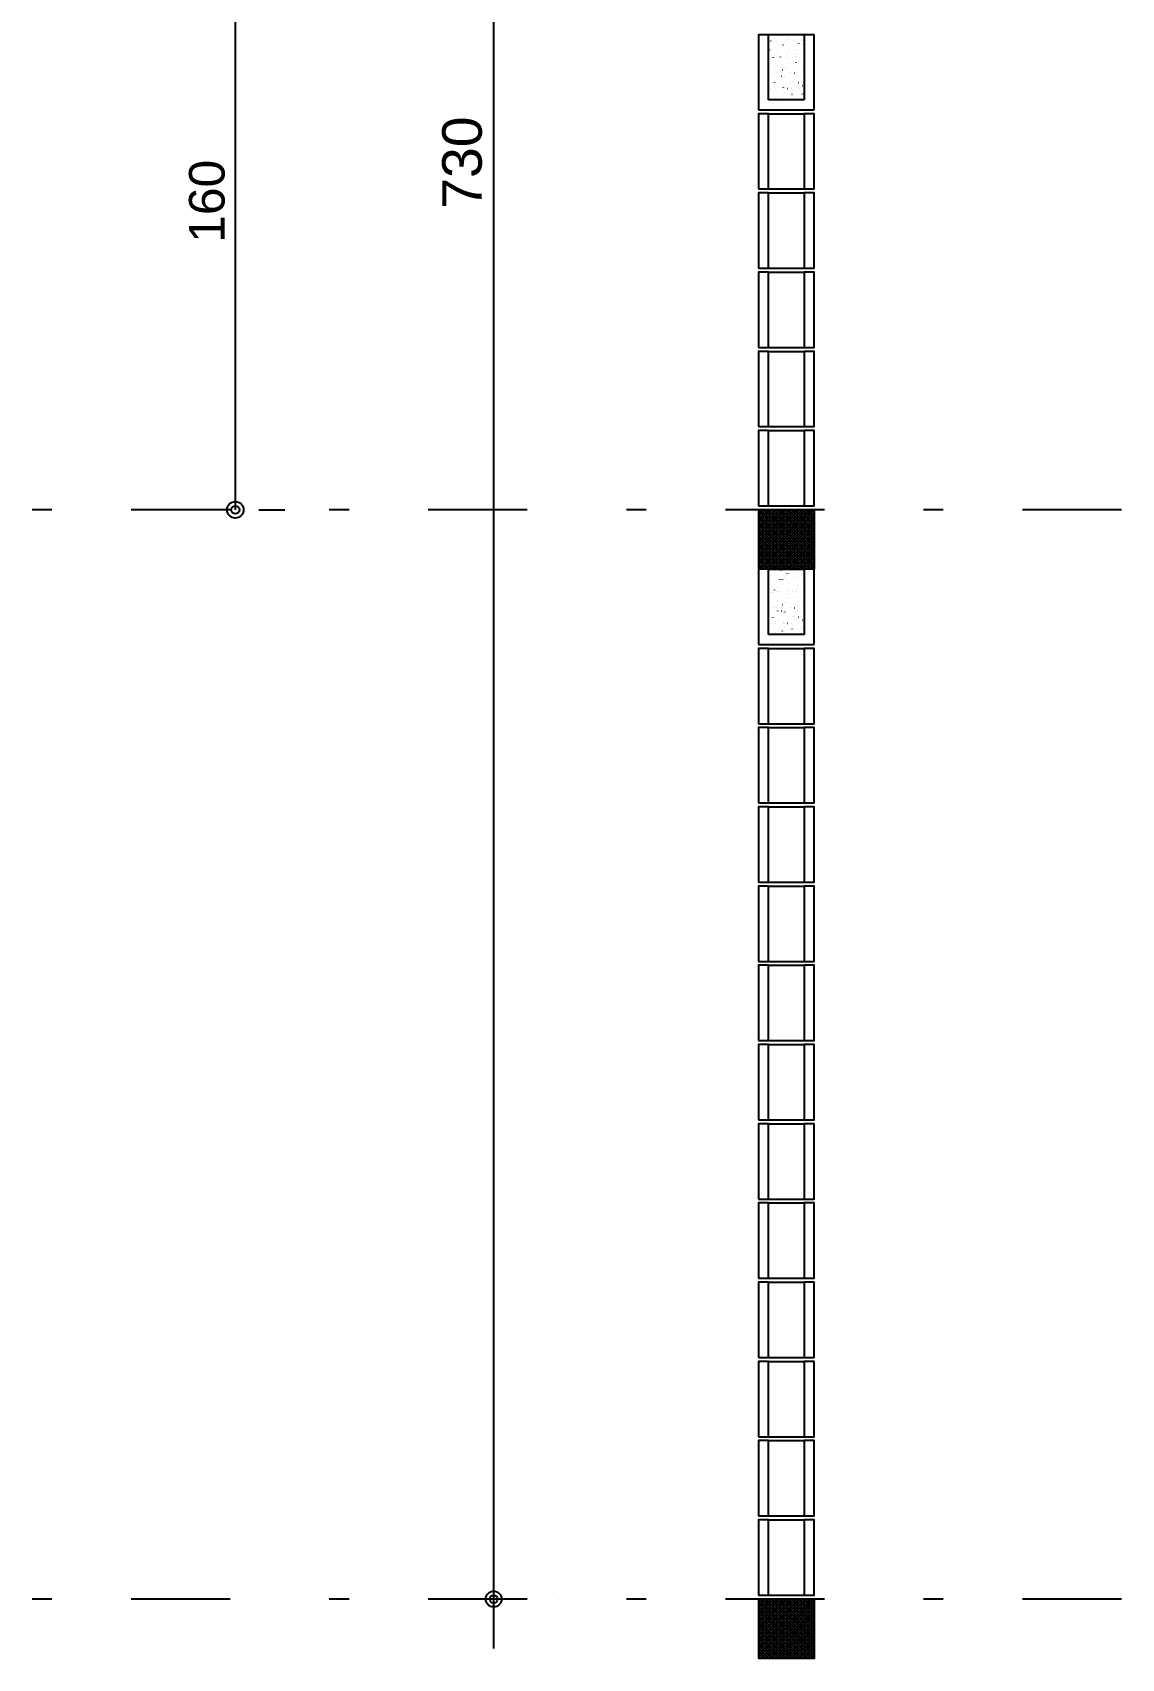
# Model space of a CAD drawing. Extents: x 0 to 119, y 0 to 84.
# Drawn here: x 67.21 to 72.7, y 28.89 to 37.1 of the extents above; entities that cross this region are included whole.
import ezdxf

# ---------------------------------------------------------------- set-up
doc = ezdxf.new("R2010")
doc.units = 0
doc.header["$MEASUREMENT"] = 0
doc.linetypes.add('ESTILO_TQS_0003', pattern=[1.5, 0.5, -0.4, 0.1, -0.5])
for name, color, linetype in [('10', 252, 'CONTINUOUS'), ('29', 9, 'CONTINUOUS'), ('3', 7, 'CONTINUOUS'), ('32', 250, 'CONTINUOUS'), ('6', 178, 'CONTINUOUS')]:
    doc.layers.add(name, color=color, linetype=linetype)
doc.styles.add('TQS_ARIAL', font='arial.ttf')

msp = doc.modelspace()

# ---------------------------------------------------------------- linework, layer by layer
at = {"layer": '10', "color": 252, "linetype": 'Continuous'}
for p, q in [((70.871985, 37.091044), (70.871985, 36.711044)), ((70.871985, 37.091044), (71.151985, 37.091044)), ((70.921985, 37.091044), (71.101985, 37.091044)), ((70.921985, 36.761044), (70.921985, 37.091044)), ((71.101985, 37.091044), (71.101985, 36.761044)), ((71.151985, 36.711044), (71.151985, 37.091044)), ((70.871985, 36.711044), (71.151985, 36.711044)), ((71.101985, 36.761044), (70.921985, 36.761044)), ((70.921985, 36.691044), (71.101985, 36.691044)), ((70.921985, 36.311044), (71.101985, 36.311044)), ((70.921985, 36.291044), (71.101985, 36.291044)), ((70.921985, 35.911044), (71.101985, 35.911044)), ((70.921985, 35.911044), (71.101985, 35.911044)), ((70.921985, 35.891044), (71.101985, 35.891044)), ((70.921985, 35.511044), (71.101985, 35.511044)), ((70.921985, 35.511044), (71.101985, 35.511044)), ((70.921985, 35.491044), (71.101985, 35.491044)), ((70.921985, 35.111044), (71.101985, 35.111044)), ((70.921985, 35.111044), (71.101985, 35.111044)), ((70.921985, 35.091044), (71.101985, 35.091044)), ((70.921985, 34.711044), (71.101985, 34.711044)), ((70.871985, 34.391044), (70.871985, 34.011044)), ((70.921985, 34.391044), (71.101985, 34.391044)), ((70.921985, 34.061044), (70.921985, 34.391044)), ((71.101985, 34.391044), (71.101985, 34.061044)), ((71.151985, 34.011044), (71.151985, 34.391044)), ((70.871985, 34.011044), (71.151985, 34.011044)), ((71.101985, 34.061044), (70.921985, 34.061044)), ((70.921985, 33.991044), (71.101985, 33.991044)), ((70.921985, 33.611044), (71.101985, 33.611044)), ((70.921985, 33.591044), (71.101985, 33.591044)), ((70.921985, 33.211044), (71.101985, 33.211044)), ((70.921985, 33.191044), (71.101985, 33.191044)), ((70.921985, 32.811044), (71.101985, 32.811044)), ((70.921985, 32.791044), (71.101985, 32.791044)), ((70.921985, 32.411044), (71.101985, 32.411044)), ((70.921985, 32.391044), (71.101985, 32.391044)), ((70.921985, 32.011044), (71.101985, 32.011044)), ((70.921985, 31.991044), (71.101985, 31.991044)), ((70.921985, 31.611044), (71.101985, 31.611044)), ((70.921985, 31.591044), (71.101985, 31.591044)), ((70.921985, 31.211044), (71.101985, 31.211044)), ((70.921985, 31.191044), (71.101985, 31.191044)), ((70.921985, 30.811044), (71.101985, 30.811044)), ((70.921985, 30.791044), (71.101985, 30.791044)), ((70.921985, 30.411044), (71.101985, 30.411044)), ((70.921985, 30.391044), (71.101985, 30.391044)), ((70.921985, 30.011044), (71.101985, 30.011044)), ((70.921985, 30.011044), (71.101985, 30.011044)), ((70.921985, 29.991044), (71.101985, 29.991044)), ((70.921985, 29.611044), (71.101985, 29.611044)), ((70.921985, 29.591044), (71.101985, 29.591044)), ((70.921985, 29.211044), (71.101985, 29.211044))]:
    msp.add_line(p, q, dxfattribs=at)
for points in [[(70.871985, 36.311044), (70.921985, 36.311044), (70.921985, 36.691044), (70.871985, 36.691044), (70.871985, 36.311044)], [(71.101985, 36.311044), (71.151985, 36.311044), (71.151985, 36.691044), (71.101985, 36.691044), (71.101985, 36.311044)], [(70.871985, 35.911044), (70.921985, 35.911044), (70.921985, 36.291044), (70.871985, 36.291044), (70.871985, 35.911044)], [(71.101985, 35.911044), (71.151985, 35.911044), (71.151985, 36.291044), (71.101985, 36.291044), (71.101985, 35.911044)], [(70.871985, 35.511044), (70.921985, 35.511044), (70.921985, 35.891044), (70.871985, 35.891044), (70.871985, 35.511044)], [(71.101985, 35.511044), (71.151985, 35.511044), (71.151985, 35.891044), (71.101985, 35.891044), (71.101985, 35.511044)], [(70.871985, 35.111044), (70.921985, 35.111044), (70.921985, 35.491044), (70.871985, 35.491044), (70.871985, 35.111044)], [(71.101985, 35.111044), (71.151985, 35.111044), (71.151985, 35.491044), (71.101985, 35.491044), (71.101985, 35.111044)], [(70.871985, 34.711044), (70.921985, 34.711044), (70.921985, 35.091044), (70.871985, 35.091044), (70.871985, 34.711044)], [(71.101985, 34.711044), (71.151985, 34.711044), (71.151985, 35.091044), (71.101985, 35.091044), (71.101985, 34.711044)], [(70.871985, 33.611044), (70.921985, 33.611044), (70.921985, 33.991044), (70.871985, 33.991044), (70.871985, 33.611044)], [(71.101985, 33.611044), (71.151985, 33.611044), (71.151985, 33.991044), (71.101985, 33.991044), (71.101985, 33.611044)], [(70.871985, 33.211044), (70.921985, 33.211044), (70.921985, 33.591044), (70.871985, 33.591044), (70.871985, 33.211044)], [(71.101985, 33.211044), (71.151985, 33.211044), (71.151985, 33.591044), (71.101985, 33.591044), (71.101985, 33.211044)], [(70.871985, 32.811044), (70.921985, 32.811044), (70.921985, 33.191044), (70.871985, 33.191044), (70.871985, 32.811044)], [(71.101985, 32.811044), (71.151985, 32.811044), (71.151985, 33.191044), (71.101985, 33.191044), (71.101985, 32.811044)], [(70.871985, 32.411044), (70.921985, 32.411044), (70.921985, 32.791044), (70.871985, 32.791044), (70.871985, 32.411044)], [(71.101985, 32.411044), (71.151985, 32.411044), (71.151985, 32.791044), (71.101985, 32.791044), (71.101985, 32.411044)], [(70.871985, 32.011044), (70.921985, 32.011044), (70.921985, 32.391044), (70.871985, 32.391044), (70.871985, 32.011044)], [(71.101985, 32.011044), (71.151985, 32.011044), (71.151985, 32.391044), (71.101985, 32.391044), (71.101985, 32.011044)], [(70.871985, 31.611044), (70.921985, 31.611044), (70.921985, 31.991044), (70.871985, 31.991044), (70.871985, 31.611044)], [(71.101985, 31.611044), (71.151985, 31.611044), (71.151985, 31.991044), (71.101985, 31.991044), (71.101985, 31.611044)], [(70.871985, 31.211044), (70.921985, 31.211044), (70.921985, 31.591044), (70.871985, 31.591044), (70.871985, 31.211044)], [(71.101985, 31.211044), (71.151985, 31.211044), (71.151985, 31.591044), (71.101985, 31.591044), (71.101985, 31.211044)], [(70.871985, 30.811044), (70.921985, 30.811044), (70.921985, 31.191044), (70.871985, 31.191044), (70.871985, 30.811044)], [(71.101985, 30.811044), (71.151985, 30.811044), (71.151985, 31.191044), (71.101985, 31.191044), (71.101985, 30.811044)], [(70.871985, 30.411044), (70.921985, 30.411044), (70.921985, 30.791044), (70.871985, 30.791044), (70.871985, 30.411044)], [(71.101985, 30.411044), (71.151985, 30.411044), (71.151985, 30.791044), (71.101985, 30.791044), (71.101985, 30.411044)], [(70.871985, 30.011044), (70.921985, 30.011044), (70.921985, 30.391044), (70.871985, 30.391044), (70.871985, 30.011044)], [(71.101985, 30.011044), (71.151985, 30.011044), (71.151985, 30.391044), (71.101985, 30.391044), (71.101985, 30.011044)], [(70.871985, 29.611044), (70.921985, 29.611044), (70.921985, 29.991044), (70.871985, 29.991044), (70.871985, 29.611044)], [(71.101985, 29.611044), (71.151985, 29.611044), (71.151985, 29.991044), (71.101985, 29.991044), (71.101985, 29.611044)], [(70.871985, 29.211044), (70.921985, 29.211044), (70.921985, 29.591044), (70.871985, 29.591044), (70.871985, 29.211044)], [(71.101985, 29.211044), (71.151985, 29.211044), (71.151985, 29.591044), (71.101985, 29.591044), (71.101985, 29.211044)]]:
    msp.add_lwpolyline(points, dxfattribs=at)
at = {"layer": '29', "color": 9, "linetype": 'Continuous'}
for p, q in [((70.921985, 37.073278), (70.921985, 37.073278)), ((70.921985, 37.072777), (70.921985, 37.072777)), ((70.921985, 37.072777), (70.921985, 37.072777)), ((70.921985, 37.055236), (70.922256, 37.055247)), ((70.92236, 37.073361), (70.922653, 37.073426)), ((70.929449, 37.055561), (70.929749, 37.055575)), ((70.934053, 37.057933), (70.934092, 37.058231)), ((70.964815, 37.057106), (70.965115, 37.057119)), ((70.97508, 37.085049), (70.975373, 37.085114)), ((70.979106, 37.039989), (70.979146, 37.040286)), ((70.985058, 37.085199), (70.985098, 37.085496)), ((70.992452, 37.038108), (70.992634, 37.038346)), ((70.995448, 37.038002), (70.99574, 37.038067)), ((71.00204, 37.050603), (71.002222, 37.050841)), ((71.005277, 37.058872), (71.005576, 37.058885)), ((71.010092, 37.041248), (71.010385, 37.041313)), ((71.01277, 37.059199), (71.013069, 37.059212)), ((71.017015, 37.07012), (71.017198, 37.070358)), ((71.030112, 37.067255), (71.030151, 37.067552)), ((71.048136, 37.060743), (71.048436, 37.060757)), ((71.062812, 37.052936), (71.063105, 37.053001)), ((71.074754, 37.046188), (71.074793, 37.046485)), ((71.088597, 37.06251), (71.088897, 37.062523)), ((71.09232, 37.041756), (71.092503, 37.041994)), ((71.09609, 37.062837), (71.09639, 37.06285)), ((71.101908, 37.054251), (71.101985, 37.054352)), ((70.921985, 37.021716), (70.921985, 37.021716)), ((70.921985, 37.021716), (70.921985, 37.021716)), ((70.921985, 36.974819), (70.921985, 36.974819)), ((70.921985, 36.974819), (70.921985, 36.974819)), ((70.921985, 36.970154), (70.921985, 36.970154)), ((70.921985, 36.970154), (70.921985, 36.970154)), ((70.921985, 36.970154), (70.921985, 36.970154)), ((70.921985, 36.96627), (70.921985, 36.96627)), ((70.921985, 36.96627), (70.921985, 36.96627)), ((70.921985, 36.96627), (70.921985, 36.96627)), ((70.921985, 36.946274), (70.921985, 36.946274)), ((70.921985, 36.946274), (70.921985, 36.946274)), ((70.926619, 37.022743), (70.926912, 37.022808)), ((70.928101, 37.012723), (70.92814, 37.013021)), ((70.933655, 36.975329), (70.933954, 36.975342)), ((70.942868, 36.973489), (70.943051, 36.973727)), ((70.946986, 36.975696), (70.947279, 36.975761)), ((70.952456, 36.985984), (70.952639, 36.986222)), ((70.961631, 36.978943), (70.961924, 36.979008)), ((70.967432, 37.005501), (70.967614, 37.005739)), ((70.972743, 36.991656), (70.972782, 36.991953)), ((70.974116, 36.977095), (70.974416, 36.977108)), ((70.981609, 36.977422), (70.981909, 36.977435)), ((71.014351, 36.99063), (71.014644, 36.990695)), ((71.016975, 36.978966), (71.017275, 36.978979)), ((71.017092, 36.968358), (71.017131, 36.968656)), ((71.023749, 37.018922), (71.023788, 37.019219)), ((71.042736, 36.977137), (71.042919, 36.977375)), ((71.049363, 36.94683), (71.049656, 36.946895)), ((71.052324, 36.989632), (71.052507, 36.98987)), ((71.057437, 36.980733), (71.057736, 36.980746)), ((71.062145, 36.950414), (71.062184, 36.950711)), ((71.06493, 36.98106), (71.065229, 36.981073)), ((71.0673, 37.009149), (71.067483, 37.009387)), ((71.068097, 36.995624), (71.068136, 36.995921)), ((71.08318, 37.005889), (71.083472, 37.005954)), ((71.097824, 37.009136), (71.098117, 37.009201)), ((71.100296, 36.982604), (71.100596, 36.982617)), ((70.921985, 36.918591), (70.921985, 36.918591)), ((70.921985, 36.918591), (70.921985, 36.918591)), ((70.921985, 36.894402), (70.921985, 36.894402)), ((70.921985, 36.894402), (70.921985, 36.894402)), ((70.921985, 36.894402), (70.921985, 36.894402)), ((70.921985, 36.867029), (70.921985, 36.867029)), ((70.921985, 36.867029), (70.921985, 36.867029)), ((70.921985, 36.867029), (70.921985, 36.867029)), ((70.942955, 36.895318), (70.943255, 36.895331)), ((70.950448, 36.895645), (70.950748, 36.895658)), ((70.960134, 36.895882), (70.960174, 36.89618)), ((70.965889, 36.928325), (70.966182, 36.928389)), ((70.966086, 36.941092), (70.966126, 36.94139)), ((70.968133, 36.879912), (70.968315, 36.88015)), ((70.985815, 36.897189), (70.986114, 36.897202)), ((70.986257, 36.881278), (70.98655, 36.881343)), ((70.993153, 36.912518), (70.993335, 36.912756)), ((71.000901, 36.884524), (71.001194, 36.884589)), ((71.002741, 36.925014), (71.002923, 36.925252)), ((71.004777, 36.874815), (71.004816, 36.875113)), ((71.01114, 36.923148), (71.011179, 36.923446)), ((71.017716, 36.94453), (71.017899, 36.944768)), ((71.026276, 36.898956), (71.026576, 36.898969)), ((71.033769, 36.899283), (71.034069, 36.899296)), ((71.034718, 36.943584), (71.035011, 36.943648)), ((71.053025, 36.864043), (71.053208, 36.864281)), ((71.053621, 36.896212), (71.053914, 36.896277)), ((71.055782, 36.902081), (71.055821, 36.902378)), ((71.068001, 36.88356), (71.068183, 36.883798)), ((71.069135, 36.900827), (71.069435, 36.90084)), ((71.093021, 36.916166), (71.093204, 36.916404)), ((71.10013, 36.878783), (71.100169, 36.87908)), ((70.921985, 36.819771), (70.921985, 36.819771)), ((70.921985, 36.819771), (70.921985, 36.819771)), ((70.921985, 36.815467), (70.921985, 36.815467)), ((70.921985, 36.815467), (70.921985, 36.815467)), ((70.921985, 36.815467), (70.921985, 36.815467)), ((70.921985, 36.813986), (70.921985, 36.813986)), ((70.921985, 36.813986), (70.921985, 36.813986)), ((70.937796, 36.818972), (70.938089, 36.819037)), ((70.943569, 36.8479), (70.943752, 36.848138)), ((70.947114, 36.796986), (70.947154, 36.797283)), ((70.95244, 36.822218), (70.952733, 36.822283)), ((70.953157, 36.860395), (70.95334, 36.860633)), ((70.953771, 36.84755), (70.95381, 36.847847)), ((70.954654, 36.815412), (70.954954, 36.815425)), ((70.993854, 36.786929), (70.994036, 36.787167)), ((70.995116, 36.817179), (70.995415, 36.817192)), ((70.99812, 36.824252), (70.998159, 36.824549)), ((71.002608, 36.817506), (71.002908, 36.817519)), ((71.003442, 36.799424), (71.003624, 36.799662)), ((71.00516, 36.833906), (71.005453, 36.833971)), ((71.018417, 36.818941), (71.0186, 36.819179)), ((71.025528, 36.786859), (71.025821, 36.786924)), ((71.037975, 36.81905), (71.038274, 36.819063)), ((71.040172, 36.790106), (71.040465, 36.790171)), ((71.043173, 36.806307), (71.043212, 36.806605)), ((71.043437, 36.851548), (71.04362, 36.851786)), ((71.049125, 36.851517), (71.049164, 36.851815)), ((71.073989, 36.849165), (71.074282, 36.84923)), ((71.078436, 36.820817), (71.078736, 36.82083)), ((71.085929, 36.821144), (71.086229, 36.821157)), ((71.087815, 36.78524), (71.087854, 36.785538)), ((71.088633, 36.852412), (71.088926, 36.852477)), ((71.092892, 36.801794), (71.093185, 36.801859)), ((71.093722, 36.790577), (71.093904, 36.790815)), ((71.094178, 36.833573), (71.094217, 36.833871)), ((70.921985, 36.763905), (70.921985, 36.763905)), ((70.921985, 36.763905), (70.921985, 36.763905)), ((70.942383, 36.761044), (70.942383, 36.761044)), ((70.956699, 36.7716), (70.956992, 36.771665)), ((70.973991, 36.761044), (70.973991, 36.761044)), ((70.973991, 36.761044), (70.973991, 36.761044)), ((70.989798, 36.761044), (70.989798, 36.761044)), ((70.989798, 36.761044), (70.989798, 36.761044)), ((70.989798, 36.761044), (70.989798, 36.761044)), ((70.992168, 36.779042), (70.992207, 36.779339)), ((71.037214, 36.761044), (71.037214, 36.761044)), ((71.037214, 36.761044), (71.037214, 36.761044)), ((71.037214, 36.761044), (71.037214, 36.761044)), ((71.07106, 36.761044), (71.07106, 36.761044)), ((71.07106, 36.761044), (71.07106, 36.761044)), ((71.08463, 36.761044), (71.08463, 36.761044)), ((71.08463, 36.761044), (71.08463, 36.761044)), ((70.87302, 34.414595), (71.149469, 34.691044)), ((70.87302, 34.428737), (71.135327, 34.691044)), ((70.87302, 34.442879), (71.121185, 34.691044)), ((70.87302, 34.457021), (71.107043, 34.691044)), ((70.87302, 34.471163), (71.092901, 34.691044)), ((70.87302, 34.485305), (71.078759, 34.691044)), ((70.87302, 34.499447), (71.064617, 34.691044)), ((70.87302, 34.513589), (71.050474, 34.691044)), ((70.87302, 34.527732), (71.036332, 34.691044)), ((70.87302, 34.541874), (71.02219, 34.691044)), ((70.87302, 34.556016), (71.008048, 34.691044)), ((70.87302, 34.570158), (70.993906, 34.691044)), ((70.87302, 34.5843), (70.979764, 34.691044)), ((70.87302, 34.598442), (70.965622, 34.691044)), ((70.87302, 34.612584), (70.951479, 34.691044)), ((70.87302, 34.626727), (70.937337, 34.691044)), ((70.87302, 34.640869), (70.923195, 34.691044)), ((70.87302, 34.655011), (70.909053, 34.691044)), ((70.87302, 34.669153), (70.894911, 34.691044)), ((70.87302, 34.683295), (70.880769, 34.691044)), ((70.87302, 34.68388), (71.151985, 34.404915)), ((70.87302, 34.400452), (71.151985, 34.679418)), ((70.87302, 34.669738), (71.151985, 34.391044)), ((70.87302, 34.655596), (71.137572, 34.391044)), ((70.877754, 34.391044), (71.151985, 34.665276)), ((70.879999, 34.691044), (71.151985, 34.419057)), ((70.891896, 34.391044), (71.151985, 34.651133)), ((70.894141, 34.691044), (71.151985, 34.433199)), ((70.908283, 34.691044), (71.151985, 34.447341)), ((70.922425, 34.691044), (71.151985, 34.461483)), ((70.936567, 34.691044), (71.151985, 34.475626)), ((70.950709, 34.691044), (71.151985, 34.489768)), ((70.964852, 34.691044), (71.151985, 34.50391)), ((70.978994, 34.691044), (71.151985, 34.518052)), ((70.993136, 34.691044), (71.151985, 34.532194)), ((71.007278, 34.691044), (71.151985, 34.546336)), ((71.02142, 34.691044), (71.151985, 34.560478)), ((71.035562, 34.691044), (71.151985, 34.57462)), ((71.049704, 34.691044), (71.151985, 34.588763)), ((71.063846, 34.691044), (71.151985, 34.602905)), ((71.077989, 34.691044), (71.151985, 34.617047)), ((71.092131, 34.691044), (71.151985, 34.631189)), ((71.106273, 34.691044), (71.151985, 34.645331)), ((71.120415, 34.691044), (71.151985, 34.659473)), ((71.134557, 34.691044), (71.151985, 34.673615)), ((71.148699, 34.691044), (71.151985, 34.687758)), ((70.87302, 34.641454), (71.12343, 34.391044)), ((70.87302, 34.627312), (71.109288, 34.391044)), ((70.87302, 34.613169), (71.095146, 34.391044)), ((70.87302, 34.599027), (71.081004, 34.391044)), ((70.87302, 34.584885), (71.066862, 34.391044)), ((70.87302, 34.570743), (71.05272, 34.391044)), ((70.906038, 34.391044), (71.151985, 34.636991)), ((70.92018, 34.391044), (71.151985, 34.622849)), ((70.934322, 34.391044), (71.151985, 34.608707)), ((70.948464, 34.391044), (71.151985, 34.594565)), ((70.962606, 34.391044), (71.151985, 34.580423)), ((70.976749, 34.391044), (71.151985, 34.566281)), ((70.87302, 34.556601), (71.038577, 34.391044)), ((70.87302, 34.542459), (71.024435, 34.391044)), ((70.87302, 34.528317), (71.010293, 34.391044)), ((70.87302, 34.514174), (70.996151, 34.391044)), ((70.87302, 34.500032), (70.982009, 34.391044)), ((70.87302, 34.48589), (70.967867, 34.391044)), ((70.990891, 34.391044), (71.151985, 34.552138)), ((71.005033, 34.391044), (71.151985, 34.537996)), ((71.019175, 34.391044), (71.151985, 34.523854)), ((71.033317, 34.391044), (71.151985, 34.509712)), ((71.047459, 34.391044), (71.151985, 34.49557)), ((70.87302, 34.471748), (70.953725, 34.391044)), ((70.87302, 34.457606), (70.939582, 34.391044)), ((70.87302, 34.443464), (70.92544, 34.391044)), ((70.87302, 34.429322), (70.911298, 34.391044)), ((70.87302, 34.41518), (70.897156, 34.391044)), ((70.87302, 34.401037), (70.883014, 34.391044)), ((71.061601, 34.391044), (71.151985, 34.481428)), ((71.075744, 34.391044), (71.151985, 34.467286)), ((71.089886, 34.391044), (71.151985, 34.453144)), ((71.104028, 34.391044), (71.151985, 34.439001)), ((71.11817, 34.391044), (71.151985, 34.424859)), ((71.132312, 34.391044), (71.151985, 34.410717)), ((70.921985, 34.373278), (70.921985, 34.373278)), ((70.921985, 34.372777), (70.921985, 34.372777)), ((70.921985, 34.372777), (70.921985, 34.372777)), ((70.921985, 34.355236), (70.922256, 34.355247)), ((70.921985, 34.321716), (70.921985, 34.321716)), ((70.921985, 34.321716), (70.921985, 34.321716)), ((70.92236, 34.373361), (70.922653, 34.373426)), ((70.926619, 34.322743), (70.926912, 34.322808)), ((70.929449, 34.355561), (70.929749, 34.355575)), ((70.934053, 34.357933), (70.934092, 34.358231)), ((70.964815, 34.357106), (70.965115, 34.357119)), ((70.97508, 34.385049), (70.975373, 34.385114)), ((70.979106, 34.339989), (70.979146, 34.340286)), ((70.985058, 34.385199), (70.985098, 34.385496)), ((70.992452, 34.338108), (70.992634, 34.338346)), ((70.995448, 34.338002), (70.99574, 34.338067)), ((71.00204, 34.350603), (71.002222, 34.350841)), ((71.005277, 34.358872), (71.005576, 34.358885)), ((71.010092, 34.341248), (71.010385, 34.341313)), ((71.01277, 34.359199), (71.013069, 34.359212)), ((71.017015, 34.37012), (71.017198, 34.370358)), ((71.023749, 34.318922), (71.023788, 34.319219)), ((71.030112, 34.367255), (71.030151, 34.367552)), ((71.048136, 34.360743), (71.048436, 34.360757)), ((71.062812, 34.352936), (71.063105, 34.353001)), ((71.074754, 34.346188), (71.074793, 34.346485)), ((71.088597, 34.36251), (71.088897, 34.362523)), ((71.09232, 34.341756), (71.092503, 34.341994)), ((71.09609, 34.362837), (71.09639, 34.36285)), ((71.101908, 34.354251), (71.101985, 34.354352)), ((71.146454, 34.391044), (71.151985, 34.396575)), ((70.921985, 34.274819), (70.921985, 34.274819)), ((70.921985, 34.274819), (70.921985, 34.274819)), ((70.921985, 34.270154), (70.921985, 34.270154)), ((70.921985, 34.270154), (70.921985, 34.270154)), ((70.921985, 34.270154), (70.921985, 34.270154)), ((70.921985, 34.26627), (70.921985, 34.26627)), ((70.921985, 34.26627), (70.921985, 34.26627)), ((70.921985, 34.26627), (70.921985, 34.26627)), ((70.921985, 34.246274), (70.921985, 34.246274)), ((70.921985, 34.246274), (70.921985, 34.246274)), ((70.928101, 34.312723), (70.92814, 34.313021)), ((70.933655, 34.275329), (70.933954, 34.275342)), ((70.942868, 34.273489), (70.943051, 34.273727)), ((70.946986, 34.275696), (70.947279, 34.275761)), ((70.952456, 34.285984), (70.952639, 34.286222)), ((70.961631, 34.278943), (70.961924, 34.279008)), ((70.966086, 34.241092), (70.966126, 34.24139)), ((70.967432, 34.305501), (70.967614, 34.305739)), ((70.972743, 34.291656), (70.972782, 34.291953)), ((70.974116, 34.277095), (70.974416, 34.277108)), ((70.981609, 34.277422), (70.981909, 34.277435)), ((71.014351, 34.29063), (71.014644, 34.290695)), ((71.016975, 34.278966), (71.017275, 34.278979)), ((71.017092, 34.268358), (71.017131, 34.268656)), ((71.017716, 34.24453), (71.017899, 34.244768)), ((71.034718, 34.243584), (71.035011, 34.243648)), ((71.042736, 34.277137), (71.042919, 34.277375)), ((71.049363, 34.24683), (71.049656, 34.246895)), ((71.052324, 34.289632), (71.052507, 34.28987)), ((71.057437, 34.280733), (71.057736, 34.280746)), ((71.062145, 34.250414), (71.062184, 34.250711)), ((71.06493, 34.28106), (71.065229, 34.281073)), ((71.0673, 34.309149), (71.067483, 34.309387)), ((71.068097, 34.295624), (71.068136, 34.295921)), ((71.08318, 34.305889), (71.083472, 34.305954)), ((71.097824, 34.309136), (71.098117, 34.309201)), ((71.100296, 34.282604), (71.100596, 34.282617)), ((70.921985, 34.218591), (70.921985, 34.218591)), ((70.921985, 34.218591), (70.921985, 34.218591)), ((70.921985, 34.194402), (70.921985, 34.194402)), ((70.921985, 34.194402), (70.921985, 34.194402)), ((70.921985, 34.194402), (70.921985, 34.194402)), ((70.921985, 34.167029), (70.921985, 34.167029)), ((70.921985, 34.167029), (70.921985, 34.167029)), ((70.921985, 34.167029), (70.921985, 34.167029)), ((70.942955, 34.195318), (70.943255, 34.195331)), ((70.950448, 34.195645), (70.950748, 34.195658)), ((70.953157, 34.160395), (70.95334, 34.160633)), ((70.960134, 34.195882), (70.960174, 34.19618)), ((70.965889, 34.228325), (70.966182, 34.228389)), ((70.968133, 34.179912), (70.968315, 34.18015)), ((70.985815, 34.197189), (70.986114, 34.197202)), ((70.986257, 34.181278), (70.98655, 34.181343)), ((70.993153, 34.212518), (70.993335, 34.212756)), ((71.000901, 34.184524), (71.001194, 34.184589)), ((71.002741, 34.225014), (71.002923, 34.225252)), ((71.004777, 34.174815), (71.004816, 34.175113)), ((71.01114, 34.223148), (71.011179, 34.223446)), ((71.026276, 34.198956), (71.026576, 34.198969)), ((71.033769, 34.199283), (71.034069, 34.199296)), ((71.053025, 34.164043), (71.053208, 34.164281)), ((71.053621, 34.196212), (71.053914, 34.196277)), ((71.055782, 34.202081), (71.055821, 34.202378)), ((71.068001, 34.18356), (71.068183, 34.183798)), ((71.069135, 34.200827), (71.069435, 34.20084)), ((71.093021, 34.216166), (71.093204, 34.216404)), ((71.10013, 34.178783), (71.100169, 34.17908)), ((70.921985, 34.119771), (70.921985, 34.119771)), ((70.921985, 34.119771), (70.921985, 34.119771)), ((70.921985, 34.115467), (70.921985, 34.115467)), ((70.921985, 34.115467), (70.921985, 34.115467)), ((70.921985, 34.115467), (70.921985, 34.115467)), ((70.921985, 34.113986), (70.921985, 34.113986)), ((70.921985, 34.113986), (70.921985, 34.113986)), ((70.937796, 34.118972), (70.938089, 34.119037)), ((70.943569, 34.1479), (70.943752, 34.148138)), ((70.947114, 34.096986), (70.947154, 34.097283)), ((70.95244, 34.122218), (70.952733, 34.122283)), ((70.953771, 34.14755), (70.95381, 34.147847)), ((70.954654, 34.115412), (70.954954, 34.115425)), ((70.956699, 34.0716), (70.956992, 34.071665)), ((70.992168, 34.079042), (70.992207, 34.079339)), ((70.993854, 34.086929), (70.994036, 34.087167)), ((70.995116, 34.117179), (70.995415, 34.117192)), ((70.99812, 34.124252), (70.998159, 34.124549)), ((71.002608, 34.117506), (71.002908, 34.117519)), ((71.003442, 34.099424), (71.003624, 34.099662)), ((71.00516, 34.133906), (71.005453, 34.133971)), ((71.018417, 34.118941), (71.0186, 34.119179)), ((71.025528, 34.086859), (71.025821, 34.086924)), ((71.037975, 34.11905), (71.038274, 34.119063)), ((71.040172, 34.090106), (71.040465, 34.090171)), ((71.043173, 34.106307), (71.043212, 34.106605)), ((71.043437, 34.151548), (71.04362, 34.151786)), ((71.049125, 34.151517), (71.049164, 34.151815)), ((71.073989, 34.149165), (71.074282, 34.14923)), ((71.078436, 34.120817), (71.078736, 34.12083)), ((71.085929, 34.121144), (71.086229, 34.121157)), ((71.087815, 34.08524), (71.087854, 34.085538)), ((71.088633, 34.152412), (71.088926, 34.152477)), ((71.092892, 34.101794), (71.093185, 34.101859)), ((71.093722, 34.090577), (71.093904, 34.090815)), ((71.094178, 34.133573), (71.094217, 34.133871)), ((70.921985, 34.063905), (70.921985, 34.063905)), ((70.921985, 34.063905), (70.921985, 34.063905)), ((70.942383, 34.061044), (70.942383, 34.061044)), ((70.973991, 34.061044), (70.973991, 34.061044)), ((70.973991, 34.061044), (70.973991, 34.061044)), ((70.989798, 34.061044), (70.989798, 34.061044)), ((70.989798, 34.061044), (70.989798, 34.061044)), ((70.989798, 34.061044), (70.989798, 34.061044)), ((71.037214, 34.061044), (71.037214, 34.061044)), ((71.037214, 34.061044), (71.037214, 34.061044)), ((71.037214, 34.061044), (71.037214, 34.061044)), ((71.07106, 34.061044), (71.07106, 34.061044)), ((71.07106, 34.061044), (71.07106, 34.061044)), ((71.08463, 34.061044), (71.08463, 34.061044)), ((71.08463, 34.061044), (71.08463, 34.061044)), ((70.87302, 28.913304), (71.15076, 29.191044)), ((70.87302, 28.927446), (71.136618, 29.191044)), ((70.87302, 28.941588), (71.122476, 29.191044)), ((70.87302, 28.95573), (71.108334, 29.191044)), ((70.87302, 28.969872), (71.094192, 29.191044)), ((70.87302, 28.984014), (71.080049, 29.191044)), ((70.87302, 28.998157), (71.065907, 29.191044)), ((70.87302, 29.012299), (71.051765, 29.191044)), ((70.87302, 29.026441), (71.037623, 29.191044)), ((70.87302, 29.040583), (71.023481, 29.191044)), ((70.87302, 29.054725), (71.009339, 29.191044)), ((70.87302, 29.068867), (70.995197, 29.191044)), ((70.87302, 29.083009), (70.981054, 29.191044)), ((70.87302, 29.097152), (70.966912, 29.191044)), ((70.87302, 29.111294), (70.95277, 29.191044)), ((70.87302, 29.125436), (70.938628, 29.191044)), ((70.87302, 29.139578), (70.924486, 29.191044)), ((70.87302, 29.15372), (70.910344, 29.191044)), ((70.87302, 29.167862), (70.896202, 29.191044)), ((70.87302, 29.182004), (70.88206, 29.191044)), ((70.87302, 29.182589), (71.151985, 28.903624)), ((70.87302, 28.899162), (71.151985, 29.178127)), ((70.87302, 29.168447), (71.150424, 28.891044)), ((70.87302, 29.154305), (71.136282, 28.891044)), ((70.878708, 29.191044), (71.151985, 28.917766)), ((70.879044, 28.891044), (71.151985, 29.163985)), ((70.89285, 29.191044), (71.151985, 28.931908)), ((70.893187, 28.891044), (71.151985, 29.149843)), ((70.906992, 29.191044), (71.151985, 28.94605)), ((70.921134, 29.191044), (71.151985, 28.960193)), ((70.935277, 29.191044), (71.151985, 28.974335)), ((70.949419, 29.191044), (71.151985, 28.988477)), ((70.963561, 29.191044), (71.151985, 29.002619)), ((70.977703, 29.191044), (71.151985, 29.016761)), ((70.991845, 29.191044), (71.151985, 29.030903)), ((71.005987, 29.191044), (71.151985, 29.045045)), ((71.020129, 29.191044), (71.151985, 29.059188)), ((71.034271, 29.191044), (71.151985, 29.07333)), ((71.048414, 29.191044), (71.151985, 29.087472)), ((71.062556, 29.191044), (71.151985, 29.101614)), ((71.076698, 29.191044), (71.151985, 29.115756)), ((71.09084, 29.191044), (71.151985, 29.129898)), ((71.104982, 29.191044), (71.151985, 29.14404)), ((71.119124, 29.191044), (71.151985, 29.158183)), ((71.133266, 29.191044), (71.151985, 29.172325)), ((71.147409, 29.191044), (71.151985, 29.186467)), ((70.87302, 29.140163), (71.122139, 28.891044)), ((70.87302, 29.126021), (71.107997, 28.891044)), ((70.87302, 29.111879), (71.093855, 28.891044)), ((70.87302, 29.097737), (71.079713, 28.891044)), ((70.87302, 29.083594), (71.065571, 28.891044)), ((70.87302, 29.069452), (71.051429, 28.891044)), ((70.907329, 28.891044), (71.151985, 29.135701)), ((70.921471, 28.891044), (71.151985, 29.121558)), ((70.935613, 28.891044), (71.151985, 29.107416)), ((70.949755, 28.891044), (71.151985, 29.093274)), ((70.963897, 28.891044), (71.151985, 29.079132)), ((70.978039, 28.891044), (71.151985, 29.06499)), ((70.87302, 29.05531), (71.037287, 28.891044)), ((70.87302, 29.041168), (71.023144, 28.891044)), ((70.87302, 29.027026), (71.009002, 28.891044)), ((70.87302, 29.012884), (70.99486, 28.891044)), ((70.87302, 28.998742), (70.980718, 28.891044)), ((70.87302, 28.984599), (70.966576, 28.891044)), ((70.992181, 28.891044), (71.151985, 29.050848)), ((71.006324, 28.891044), (71.151985, 29.036706)), ((71.020466, 28.891044), (71.151985, 29.022563)), ((71.034608, 28.891044), (71.151985, 29.008421)), ((71.04875, 28.891044), (71.151985, 28.994279)), ((70.87302, 28.970457), (70.952434, 28.891044)), ((70.87302, 28.956315), (70.938292, 28.891044)), ((70.87302, 28.942173), (70.92415, 28.891044)), ((70.87302, 28.928031), (70.910007, 28.891044)), ((70.87302, 28.913889), (70.895865, 28.891044)), ((70.87302, 28.899747), (70.881723, 28.891044)), ((71.062892, 28.891044), (71.151985, 28.980137)), ((71.077034, 28.891044), (71.151985, 28.965995)), ((71.091176, 28.891044), (71.151985, 28.951853)), ((71.105319, 28.891044), (71.151985, 28.937711)), ((71.119461, 28.891044), (71.151985, 28.923568)), ((71.133603, 28.891044), (71.151985, 28.909426)), ((71.147745, 28.891044), (71.151985, 28.895284))]:
    msp.add_line(p, q, dxfattribs=at)
for points in [[(71.151985, 34.391044), (70.87302, 34.391044), (70.87302, 34.691044), (71.151985, 34.691044), (71.151985, 34.391044)], [(71.151985, 28.891044), (70.87302, 28.891044), (70.87302, 29.191044), (71.151985, 29.191044), (71.151985, 28.891044)]]:
    msp.add_lwpolyline(points, dxfattribs=at)
at = {"layer": '3', "color": 7, "linetype": 'ESTILO_TQS_0003'}
for p, q in [((72.703917, 34.691044), (58.795807, 34.691044)), ((72.703917, 29.191044), (58.795807, 29.191044))]:
    msp.add_line(p, q, dxfattribs=at)
at = {"layer": '32', "color": 250, "linetype": 'Continuous'}
for p, q in [((69.534081, 28.941044), (69.534081, 44.041044)), ((68.229544, 37.891044), (68.229544, 34.691044)), ((68.098501, 34.691044), (68.098501, 34.691044)), ((68.348501, 34.691044), (68.479544, 34.691044)), ((69.617352, 29.191044), (69.284081, 29.191044)), ((69.867352, 29.191044), (69.867352, 29.191044))]:
    msp.add_line(p, q, dxfattribs=at)
for centre, radius in [((68.229544, 34.691044), 0.041625), ((68.229544, 34.691044), 0.02075), ((69.534081, 29.191044), 0.04), ((69.534081, 29.191044), 0.02)]:
    msp.add_circle(centre, radius, dxfattribs=at)
at = {"layer": '6', "color": 178, "linetype": 'Continuous'}
for points in [[(70.87302, 34.691044), (71.151985, 34.691044), (71.151985, 34.391044), (70.87302, 34.391044), (70.87302, 34.691044)], [(70.87302, 29.191044), (71.151985, 29.191044), (71.151985, 28.891044), (70.87302, 28.891044), (70.87302, 29.191044)]]:
    msp.add_lwpolyline(points, dxfattribs=at)

# ---------------------------------------------------------------- texts
at = {"layer": '32', "color": 250, "linetype": 'Continuous', "style": 'TQS_ARIAL'}
for s, height, p in [('730', 0.2, (69.474081, 36.211044)), ('160', 0.18, (68.175544, 36.039044))]:
    msp.add_text(s, height=height, rotation=90, dxfattribs=at).set_placement(p)

doc.saveas('drawing.dxf')
